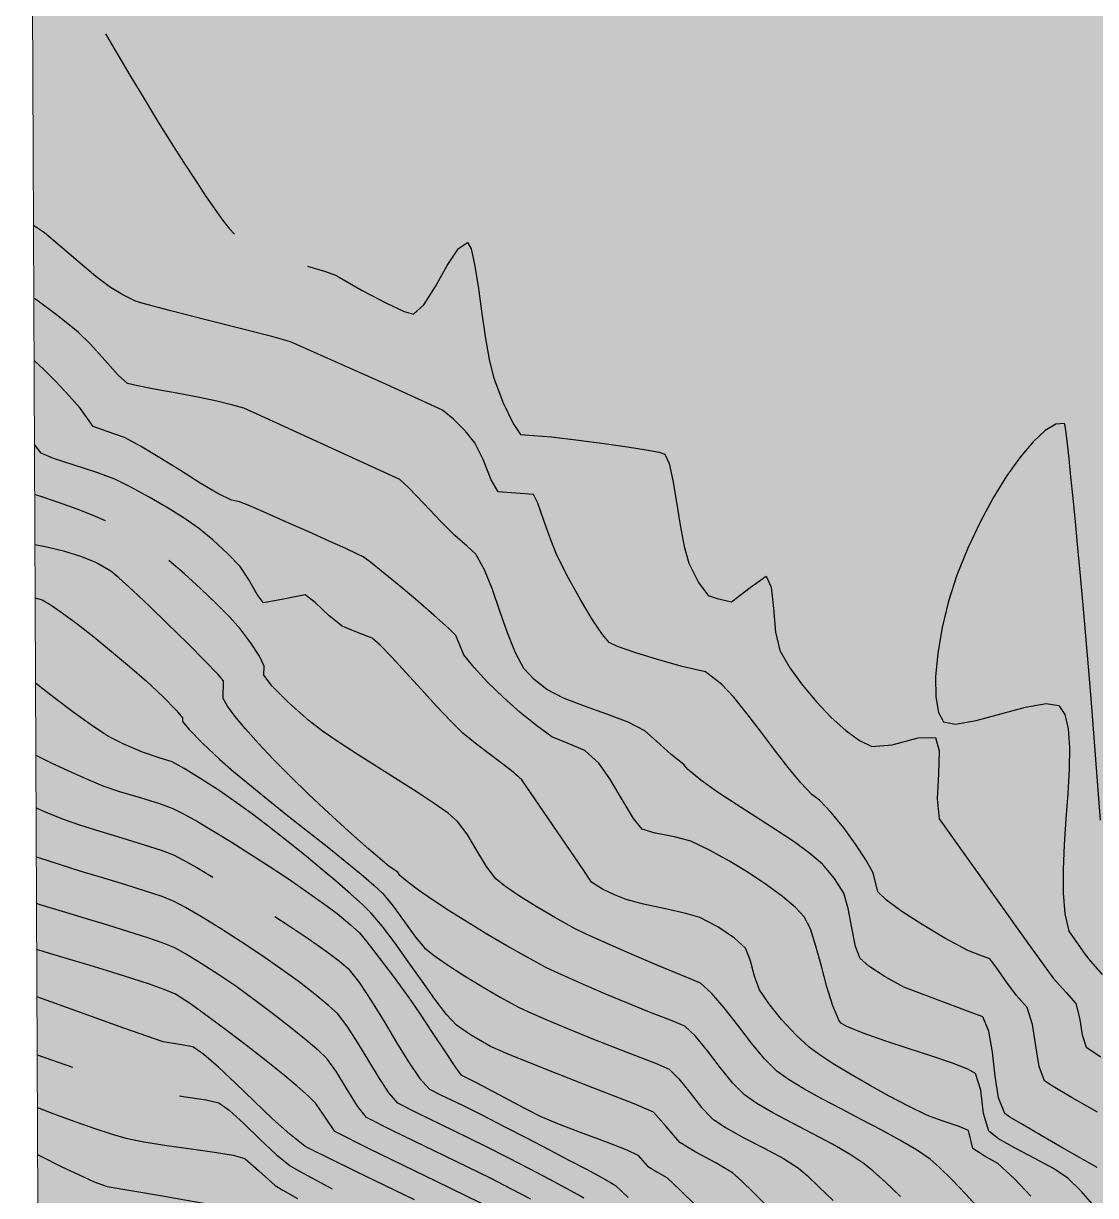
# Model space of a CAD drawing. Header units: millimetres. Extents: x -133 to 63340, y -143 to 109141.
# Drawn here: x 62298.9 to 62348.8, y 108595.5 to 108650 of the extents above; entities that cross this region are included whole.
import ezdxf

# ---------------------------------------------------------------- set-up
doc = ezdxf.new("R2010")
doc.units = ezdxf.units.MM
doc.header["$MEASUREMENT"] = 0
doc.layers.add('colore lago', color=131, linetype='Continuous')
doc.layers.add('curve livello 5m', color=7, linetype='Continuous')
doc.layers.add('Colori bordi', color=5, linetype='Continuous', plot=False)
doc.layers.add('no_plot', color=5, linetype='Continuous', plot=False)

msp = doc.modelspace()

# ---------------------------------------------------------------- hatches: boundary and pattern name
at = {"layer": 'colore lago', "linetype": 'Continuous', "lineweight": 0}
msp.add_hatch(color=256, dxfattribs=at).paths.add_polyline_path([(62394.5204, 108712.2459), (62395.117, 108711.6764), (62395.6406, 108710.6293), (62394.8002, 108710.3922), (62399.2235, 108704.7825), (62412.5003, 108708.5285), (62413.2067, 108707.6326), (62407.7302, 108697.8512), (62412.1535, 108692.2416), (62412.9472, 108693.6591), (62412.9542, 108692.0976), (62414.0082, 108690.1294), (62414.5077, 108689.1966), (62414.9207, 108688.4253), (62415.1861, 108687.9297), (62415.5083, 108687.3279), (62416.2931, 108686.7942), (62417.1906, 108686.23), (62417.969, 108685.782), (62418.4846, 108685.537), (62419.1884, 108685.4527), (62419.9557, 108685.3699), (62420.4783, 108685.1894), (62421.2527, 108684.8739), (62422.0468, 108684.518), (62422.5163, 108684.2624), (62423.4994, 108683.254), (62424.8803, 108681.83), (62425.6772, 108681.0253), (62426.388, 108680.3128), (62426.9073, 108679.7976), (62427.1296, 108679.5849), (62427.6677, 108679.3514), (62428.2779, 108678.8906), (62429.1097, 108678.186), (62429.7272, 108677.6064), (62430.0884, 108677.2216), (62430.467, 108676.3439), (62430.811, 108675.2778), (62431.1702, 108674.5108), (62431.6141, 108674.232), (62432.1182, 108673.9293), (62432.7182, 108673.2212), (62433.3642, 108672.3188), (62433.9717, 108671.5972), (62434.4688, 108671.2781), (62434.9585, 108671.0103), (62435.4179, 108670.7577), (62435.9831, 108670.3933), (62436.7708, 108669.8635), (62437.6389, 108669.2648), (62438.4457, 108668.6941), (62439.3646, 108668.0159), (62440.4199, 108667.2144), (62441.2951, 108666.53), (62442.2044, 108665.791), (62443.0885, 108665.0571), (62443.8645, 108664.3988), (62444.449, 108663.8865), (62444.7591, 108663.591), (62445.3244, 108662.7111), (62445.8151, 108661.9895), (62446.4679, 108661.7513), (62448.1936, 108661.1408), (62446.5378, 108652.8014), (62446.3027, 108651.6172), (62440.9509, 108652.5219), (62435.4435, 108653.0423), (62429.8796, 108653.2134), (62424.3375, 108653.0217), (62418.7888, 108652.4748), (62413.313, 108651.5404), (62407.8947, 108650.2381), (62402.5829, 108648.6194), (62397.4028, 108646.6292), (62392.3471, 108644.2966), (62387.4709, 108641.6608), (62382.7641, 108638.6807), (62378.5736, 108635.667), (62374.4327, 108632.2574), (62370.3747, 108628.4632), (62367.341, 108625.2477), (62364.0711, 108621.403), (62361.5015, 108617.9735), (62358.4141, 108613.3566), (62355.6386, 108608.5282), (62353.1888, 108603.5582), (62351.0878, 108598.4147), (62349.3183, 108593.1368), (62347.9014, 108587.7584), (62346.8307, 108582.3046), (62346.1263, 108576.8084), (62345.7933, 108571.4278), (62345.8092, 108565.8708), (62346.181, 108560.3104), (62346.9476, 108554.8198), (62348.0569, 108549.3677), (62348.9382, 108546.1575), (62347.7101, 108543.5061), (62343.6536, 108541.931), (62342.917, 108542.5188), (62342.059, 108542.9833), (62341.337, 108543.1852), (62340.5752, 108542.9743), (62339.6342, 108542.4682), (62338.6626, 108541.9356), (62337.8087, 108541.6455), (62337.3125, 108541.7296), (62336.3871, 108541.9326), (62334.0999, 108542.5173), (62331.1652, 108543.3198), (62327.978, 108544.2057), (62324.9329, 108545.0408), (62322.4248, 108545.6908), (62321.6797, 108545.8539), (62320.815, 108546.034), (62320.3039, 108546.1522), (62319.6879, 108546.4466), (62318.9296, 108546.8157), (62317.7863, 108547.2996), (62316.4033, 108547.8555), (62314.8859, 108548.4511), (62313.3395, 108549.0541), (62311.8694, 108549.6324), (62310.5809, 108550.1538), (62309.5794, 108550.586), (62308.9211, 108550.911), (62307.8794, 108551.5619), (62304.9319, 108553.2472), (62301.7635, 108555.25), (62299.7834, 108556.5397), (62298.9389, 108745.4947), (62330.7416, 108763.2145), (62333.3772, 108761.0595), (62337.2747, 108758.1642), (62341.9795, 108755.3069), (62347.0136, 108752.0356), (62351.8854, 108748.4512), (62355.9183, 108746.3193), (62362.3694, 108741.3887), (62363.4846, 108740.874), (62364.5999, 108740.3594), (62363.7039, 108740.0266), (62362.3265, 108739.5151), (62367.187, 108734.2797), (62380.1191, 108739.0825), (62380.8954, 108738.2464), (62376.2242, 108728.0558), (62381.0848, 108722.8205), (62382.5581, 108726.0346), (62383.6394, 108725.543), (62383.921, 108725.2729), (62384.545, 108724.7826), (62385.3252, 108724.2188), (62386.1902, 108723.6166), (62387.0683, 108723.0109), (62387.888, 108722.4367), (62388.5779, 108721.9292), (62389.0664, 108721.5233), (62389.5101, 108720.9867), (62390.0985, 108720.2676), (62390.648, 108719.643), (62391.287, 108718.9268), (62391.6211, 108718.5385), (62391.925, 108717.8958), (62392.2269, 108717.0545), (62392.8338, 108715.1478), (62393.1436, 108714.2685), (62393.4608, 108713.5627)])

# ---------------------------------------------------------------- linework, layer by layer
at = {"layer": 'Colori bordi', "linetype": 'Continuous', "lineweight": 0, "flags": 128}
msp.add_lwpolyline([(62299.7834, 108556.5397), (62298.9389, 108745.4947)], dxfattribs=at)
at = {"layer": 'curve livello 5m', "color": 2, "flags": 128}
for points in [[(62302.7503, 108649.5415), (62303.2772, 108648.6409), (62303.9338, 108647.5356), (62304.5804, 108646.4636), (62305.2099, 108645.4364), (62305.815, 108644.4655), (62306.3885, 108643.5624), (62306.9234, 108642.7386), (62307.4124, 108642.0056), (62307.8484, 108641.375), (62308.2241, 108640.8582), (62308.5325, 108640.4668), (62308.7662, 108640.2123), (62308.7662, 108640.2123)], [(62312.1547, 108638.7268), (62312.9525, 108638.4953), (62313.5119, 108638.2887), (62313.5119, 108638.2887), (62313.5221, 108638.2813), (62314.7027, 108637.5975), (62315.8021, 108637.0173), (62316.6531, 108636.6241), (62317.0887, 108636.5014), (62317.0887, 108636.5014), (62317.5676, 108636.9255), (62318.11, 108637.7859), (62318.6647, 108638.7671), (62319.1804, 108639.5534), (62319.6056, 108639.8295), (62319.6056, 108639.8295), (62319.7738, 108639.533), (62319.9351, 108638.8136), (62320.0945, 108637.8053), (62320.2571, 108636.6422), (62320.428, 108635.4583), (62320.6124, 108634.3877), (62320.8154, 108633.5643), (62320.8154, 108633.5643), (62321.2551, 108632.3937), (62321.7212, 108631.4052), (62322.0741, 108630.8954), (62322.0741, 108630.8954), (62322.6765, 108630.8457), (62323.517, 108630.7872), (62323.517, 108630.7872), (62324.77, 108630.6372), (62325.9705, 108630.479), (62327.0453, 108630.3238), (62327.9212, 108630.1827), (62328.5251, 108630.0667), (62328.7839, 108629.987), (62328.986, 108629.5521), (62329.1616, 108628.7576), (62329.3257, 108627.7495), (62329.4936, 108626.6737), (62329.6804, 108625.6761), (62329.9012, 108624.9026), (62330.3514, 108624.0046), (62330.797, 108623.4032), (62331.2187, 108623.2639), (62331.8929, 108623.1146), (62332.7499, 108623.7825), (62333.4946, 108624.2979), (62333.7411, 108623.7922), (62333.8427, 108622.8042), (62333.9321, 108621.699), (62334.1418, 108620.8414), (62334.6093, 108620.0432), (62335.187, 108619.2331), (62335.8375, 108618.45), (62336.5235, 108617.7331), (62337.2073, 108617.1216), (62337.8518, 108616.6545), (62338.4194, 108616.3709), (62339.3699, 108616.4574), (62340.5804, 108616.7754), (62341.3828, 108616.792), (62341.5575, 108616.1707), (62341.5179, 108615.1056), (62341.4524, 108613.9368), (62341.5498, 108613.0044), (62345.6765, 108607.2202), (62346.8618, 108605.5944), (62347.4558, 108604.934), (62347.9095, 108604.4168), (62348.0879, 108603.7583), (62348.2073, 108602.967), (62348.3871, 108602.3884), (62349.0818, 108601.932)], [(62302.7547, 108626.8815), (62302.7547, 108626.8815), (62302.1846, 108627.1249), (62301.4338, 108627.4153), (62300.5688, 108627.7291), (62299.6563, 108628.0427), (62299.4635, 108628.1053)], [(62343.5921, 108594.6769), (62342.7942, 108595.5498), (62342.7942, 108595.5498), (62342.1662, 108596.1985), (62341.5486, 108596.799), (62341.1267, 108597.1713), (62340.4917, 108597.6039), (62339.7177, 108598.063), (62338.8474, 108598.5397), (62337.9236, 108599.0252), (62336.9891, 108599.5107), (62336.0864, 108599.9873), (62335.2583, 108600.4463), (62334.5476, 108600.8787), (62333.997, 108601.2759), (62333.997, 108601.2759), (62333.4311, 108601.8368), (62332.8135, 108602.5793), (62332.1756, 108603.4036), (62331.5485, 108604.2101), (62330.9634, 108604.8992), (62330.4516, 108605.3711), (62330.4516, 108605.3711), (62329.785, 108605.6359), (62328.466, 108606.1916), (62327.1616, 108606.7512), (62325.9965, 108607.2601), (62325.0955, 108607.664), (62324.5836, 108607.9082), (62323.6968, 108608.3986), (62322.7988, 108608.9306), (62321.9774, 108609.4484), (62321.3208, 108609.8968), (62320.9169, 108610.2201), (62320.4838, 108610.7864), (62320.0353, 108611.5415), (62319.5843, 108612.3025), (62319.1439, 108612.8865), (62318.6972, 108613.268), (62318.0548, 108613.729), (62317.2663, 108614.2504), (62316.3808, 108614.813), (62315.4478, 108615.3975), (62314.5166, 108615.9849), (62313.6367, 108616.5559), (62312.8573, 108617.0913), (62312.2279, 108617.5721), (62311.2951, 108618.4033), (62310.5188, 108619.1885), (62310.132, 108619.6922), (62310.1382, 108620.1189), (62309.9168, 108620.5799), (62309.5092, 108621.2187), (62309.0377, 108621.8437), (62308.5433, 108622.3931), (62307.9067, 108623.0379), (62307.1832, 108623.7265), (62306.4284, 108624.4077), (62305.6976, 108625.03)], [(62299.5287, 108613.5291), (62299.9572, 108613.3434), (62300.7935, 108613.0002), (62301.5526, 108612.7308), (62302.4992, 108612.4321), (62303.5214, 108612.1234), (62304.5069, 108611.8242), (62305.3439, 108611.5538), (62305.9203, 108611.3317), (62306.3928, 108611.0898), (62307.0128, 108610.741), (62307.7511, 108610.3037)], [(62310.6439, 108608.4737), (62311.3027, 108608.0387), (62312.1939, 108607.4356), (62313.0279, 108606.8546), (62313.0279, 108606.8546), (62313.6445, 108606.3904), (62314.0524, 108606.0414), (62314.0524, 108606.0414), (62314.5764, 108605.3799), (62315.1397, 108604.5288), (62315.7217, 108603.5739), (62316.3022, 108602.6012), (62316.8606, 108601.6966), (62317.3765, 108600.9461), (62317.8296, 108600.4356), (62317.8296, 108600.4356), (62318.3465, 108600.1748), (62319.3637, 108599.6819), (62320.244, 108599.249), (62320.244, 108599.249), (62321.317, 108598.6996), (62322.3794, 108598.1507), (62323.3948, 108597.6218), (62324.3265, 108597.1322), (62325.138, 108596.7012), (62325.7927, 108596.348), (62326.254, 108596.0921), (62326.4854, 108595.9526), (62327.0829, 108595.3917)], [(62299.5801, 108602.0362), (62301.2238, 108601.4488)], [(62306.1965, 108600.1189), (62306.4749, 108600.0798), (62307.4456, 108599.9381), (62308.0287, 108599.7994), (62308.0287, 108599.7994), (62308.5139, 108599.4463), (62309.1893, 108598.8276), (62309.9537, 108598.0919), (62310.7057, 108597.388), (62311.344, 108596.8648), (62311.344, 108596.8648), (62311.7538, 108596.6268), (62312.5307, 108596.2054), (62313.3114, 108595.7953)]]:
    msp.add_lwpolyline(points, dxfattribs=at)
at = {"layer": 'no_plot', "flags": 128}
for points in [[(62348.9178, 108599.3682), (62347.7471, 108600.0303), (62346.786, 108600.5949), (62346.786, 108600.5949), (62346.4516, 108600.8146), (62346.2072, 108601.489), (62346.0482, 108602.4467), (62345.8899, 108603.4423), (62345.6473, 108604.2303), (62345.6473, 108604.2303), (62345.1511, 108604.7881), (62344.7084, 108605.3926), (62344.2104, 108606.1019), (62343.9071, 108606.4943), (62343.9071, 108606.4943), (62343.4428, 108606.6745), (62342.8863, 108606.8783), (62342.8863, 108606.8783), (62341.8111, 108607.4579), (62340.7545, 108608.0868), (62339.817, 108608.6994), (62339.099, 108609.2301), (62338.7011, 108609.6132), (62338.7011, 108609.6132), (62338.4797, 108610.5003), (62338.1431, 108611.109), (62337.6661, 108611.8327), (62337.1085, 108612.5901), (62336.53, 108613.3002), (62335.9904, 108613.8817), (62335.9904, 108613.8817), (62335.6297, 108614.1362), (62335.1087, 108614.6871), (62334.5203, 108615.4046), (62333.8897, 108616.225), (62333.2419, 108617.0845), (62332.6019, 108617.9194), (62331.9949, 108618.666), (62331.4459, 108619.2606), (62331.4459, 108619.2606), (62330.681, 108619.8499), (62330.1989, 108619.96), (62329.5863, 108620.0922), (62329.5863, 108620.0922), (62328.4414, 108620.4234), (62327.3886, 108620.7556), (62326.587, 108621.0363), (62326.1954, 108621.2129), (62325.8829, 108621.582), (62325.4254, 108622.2708), (62324.8812, 108623.1816), (62324.3086, 108624.2169), (62323.7659, 108625.2791), (62323.4792, 108625.9906), (62323.1602, 108626.8996), (62322.8715, 108627.7045), (62322.6758, 108628.1033), (62321.8554, 108628.1666), (62321.0234, 108628.2272), (62320.704, 108628.7869), (62320.3267, 108629.73), (62319.9443, 108630.5153), (62319.5081, 108631.0473), (62318.9531, 108631.6103), (62318.4457, 108632.0354), (62315.841, 108633.229), (62311.3588, 108635.202), (62310.4952, 108635.4506), (62309.0845, 108635.8139), (62307.421, 108636.2318), (62305.7992, 108636.6444), (62304.5132, 108636.9919), (62304.1532, 108637.1062), (62303.5622, 108637.3985), (62302.9894, 108637.7334), (62302.3043, 108638.252), (62301.4839, 108638.9442), (62300.6476, 108639.6661), (62299.9146, 108640.2735), (62299.4076, 108640.6203)], [(62348.9052, 108596.7853), (62347.2577, 108597.7151), (62347.2577, 108597.7151), (62346.3002, 108598.271), (62345.4554, 108598.769), (62344.8478, 108599.1352), (62344.6018, 108599.2953), (62344.6018, 108599.2953), (62344.3181, 108600.0218), (62344.1555, 108601.042), (62344.0323, 108602.1493), (62343.8672, 108603.1369), (62343.5784, 108603.7981), (62343.5784, 108603.7981), (62342.9914, 108604.0131), (62339.9131, 108605.171), (62339.0402, 108605.658), (62338.2834, 108606.1525), (62337.8698, 108606.5063), (62337.8698, 108606.5063), (62337.6604, 108607.0754), (62337.494, 108607.9325), (62337.3251, 108608.8391), (62337.1084, 108609.5569), (62337.1084, 108609.5569), (62336.6758, 108610.2387), (62336.1169, 108610.9037), (62336.1169, 108610.9037), (62335.5409, 108611.3969), (62334.8004, 108611.9343), (62333.9478, 108612.5023), (62333.0358, 108613.0874), (62332.1169, 108613.6761), (62331.2436, 108614.2549), (62330.4686, 108614.8101), (62329.8443, 108615.3284), (62329.8443, 108615.3284), (62329.668, 108615.5444), (62329.079, 108615.998), (62328.3992, 108616.6221), (62327.8554, 108617.1118), (62327.074, 108617.5052), (62326.0907, 108617.8828), (62325.0418, 108618.2548), (62324.0635, 108618.6313), (62323.2921, 108619.0224), (62322.7064, 108619.4955), (62322.2296, 108620.0124), (62321.8297, 108620.7432), (62321.4622, 108621.664), (62321.1111, 108622.6785), (62320.7606, 108623.6904), (62320.3946, 108624.6036), (62319.997, 108625.3218), (62319.5803, 108625.7004), (62319.0201, 108626.2005), (62318.3698, 108626.8531), (62317.5681, 108627.6839), (62316.8504, 108628.4243), (62316.4517, 108628.8058), (62309.8211, 108631.844), (62309.193, 108632.1205), (62308.6785, 108632.2659), (62307.9445, 108632.447), (62307.1316, 108632.6155), (62306.0834, 108632.8144), (62305.0259, 108633.0119), (62304.1852, 108633.1759), (62303.7872, 108633.2745), (62303.3496, 108633.6639), (62302.7267, 108634.3489), (62302.058, 108635.0931), (62301.4831, 108635.6601), (62300.5429, 108636.4126), (62299.5673, 108637.1443), (62299.4227, 108637.2463)], [(62348.6959, 108595.0596), (62348.1621, 108595.6908), (62347.546, 108596.2844), (62347.546, 108596.2844), (62346.8805, 108596.7318), (62345.9998, 108597.2081), (62345.0828, 108597.6802), (62344.3088, 108598.115), (62343.8566, 108598.4796), (62343.8566, 108598.4796), (62343.6185, 108599.3038), (62343.4905, 108600.3854), (62343.2483, 108601.1557), (62343.2483, 108601.1557), (62342.8891, 108601.359), (62342.1699, 108601.6353), (62341.2072, 108601.9629), (62340.1174, 108602.3201), (62339.0169, 108602.6851), (62338.0223, 108603.0362), (62337.2499, 108603.3517), (62337.2499, 108603.3517), (62337.0075, 108603.4913), (62336.9058, 108603.6088), (62336.6025, 108604.3044), (62336.3292, 108605.1898), (62336.0729, 108606.1557), (62335.8203, 108607.0928), (62335.5585, 108607.892), (62335.2742, 108608.4439), (62335.2742, 108608.4439), (62334.8644, 108608.881), (62334.2626, 108609.3923), (62333.515, 108609.9467), (62332.6677, 108610.5135), (62331.7671, 108611.0616), (62330.8593, 108611.5602), (62329.9905, 108611.9784), (62329.9905, 108611.9784), (62329.2345, 108612.1787), (62328.3365, 108612.3435), (62327.7298, 108612.5338), (62327.3335, 108613.0309), (62326.7978, 108613.9082), (62326.2226, 108614.8656), (62325.7078, 108615.6033), (62325.0642, 108616.1891), (62324.294, 108616.5111), (62323.529, 108616.8319), (62322.8258, 108617.3319), (62322.0555, 108617.9565), (62321.2749, 108618.6528), (62320.5408, 108619.3677), (62319.9101, 108620.0484), (62319.4395, 108620.6419), (62319.0597, 108621.5452), (62318.7302, 108621.868), (62318.037, 108622.4915), (62317.188, 108623.2286), (62316.4199, 108623.8746), (62315.6808, 108624.4806), (62315.0853, 108624.9541), (62314.7477, 108625.2025), (62314.4895, 108625.3313), (62313.9398, 108625.5866), (62313.1629, 108625.9393), (62312.2232, 108626.3604), (62311.1851, 108626.8208), (62310.113, 108627.2916), (62309.3895, 108627.6026), (62308.9914, 108627.7657), (62308.6151, 108627.8453), (62307.9874, 108628.1537), (62307.1682, 108628.6374), (62306.2405, 108629.2177), (62305.2874, 108629.8164), (62304.3919, 108630.3549), (62303.637, 108630.7549), (62302.8378, 108631.0293), (62302.1885, 108631.2663), (62301.9137, 108631.6394), (62301.5738, 108632.118), (62301.0549, 108632.7091), (62300.4608, 108633.3421), (62299.8914, 108633.9137), (62299.4463, 108634.3207), (62299.4357, 108634.3291)], [(62349.0645, 108612.9483), (62348.628, 108618.6062), (62348.628, 108618.6062), (62348.5022, 108620.0766), (62348.3752, 108621.5302), (62348.2488, 108622.9496), (62348.1247, 108624.3173), (62348.0046, 108625.6158), (62347.8901, 108626.8276), (62347.7829, 108627.9352), (62347.6848, 108628.9211), (62347.5974, 108629.7679), (62347.5224, 108630.458), (62347.4616, 108630.974), (62347.4165, 108631.2983), (62347.3889, 108631.4135), (62347.3889, 108631.4135), (62346.9766, 108631.3734), (62346.4801, 108631.079), (62345.9201, 108630.5595), (62345.3173, 108629.8439), (62344.6922, 108628.9614), (62344.0654, 108627.941), (62343.4576, 108626.8119), (62342.8893, 108625.6031), (62342.3811, 108624.3437), (62341.9903, 108623.1368), (62341.6907, 108621.908), (62341.4879, 108620.7168), (62341.3873, 108619.623), (62341.3944, 108618.6862), (62341.5148, 108617.9661), (62341.7538, 108617.5223), (62342.32, 108617.4124), (62343.2703, 108617.5824), (62344.415, 108617.8933), (62345.5646, 108618.2065), (62346.5294, 108618.3833), (62347.1198, 108618.2849), (62347.3977, 108617.8602), (62347.5531, 108617.1934), (62347.6109, 108616.33), (62347.5965, 108615.3152), (62347.5349, 108614.1943), (62347.4513, 108613.0127), (62347.3708, 108611.8158), (62347.3185, 108610.6489), (62347.3196, 108609.5573), (62347.3993, 108608.5864), (62347.5826, 108607.7815), (62348.3516, 108606.7036), (62348.5725, 108606.4007), (62349.1345, 108605.7658)], [(62345.8242, 108595.4498), (62345.0602, 108596.2513), (62344.2823, 108596.9671), (62343.6439, 108597.336), (62343.1113, 108597.6639), (62343.1113, 108597.6639), (62342.9182, 108598.5133), (62342.4808, 108598.6987), (62341.6897, 108598.9602), (62341.0143, 108599.2103), (62341.0143, 108599.2103), (62340.1492, 108599.6316), (62339.2296, 108600.1098), (62338.3037, 108600.6172), (62337.4199, 108601.126), (62336.6262, 108601.6085), (62335.9709, 108602.037), (62335.5022, 108602.3836), (62335.5022, 108602.3836), (62334.8854, 108602.9581), (62334.222, 108603.6784), (62333.6204, 108604.4193), (62333.1891, 108605.0555), (62333.1891, 108605.0555), (62332.9574, 108605.6909), (62332.7529, 108606.4558), (62332.5333, 108606.9988), (62332.5333, 108606.9988), (62332.0322, 108607.4529), (62331.2457, 108607.979), (62330.4098, 108608.4193), (62330.4098, 108608.4193), (62329.7664, 108608.6106), (62328.8109, 108608.8222), (62327.7988, 108609.0427), (62326.9856, 108609.2606), (62326.4424, 108609.4782), (62325.8876, 108609.7402), (62325.3791, 108610.0608), (62324.9838, 108610.6553), (62322.1377, 108614.833), (62321.6405, 108615.2595), (62320.8653, 108615.8483), (62320.0389, 108616.4721), (62319.3881, 108617.0035), (62318.8307, 108617.5494), (62318.1658, 108618.2534), (62317.4487, 108619.0373), (62316.7348, 108619.8231), (62316.0794, 108620.533), (62315.5378, 108621.0888), (62315.1655, 108621.4125), (62314.4851, 108621.6878), (62313.7659, 108621.9717), (62313.1706, 108622.4644), (62312.5198, 108623.0854), (62312.0459, 108623.4349), (62311.0474, 108623.2307), (62310.1027, 108623.0555), (62309.8152, 108623.4429), (62309.4054, 108624.1567), (62309.0195, 108624.7531), (62308.4718, 108625.3314), (62307.7559, 108625.9947), (62307.0866, 108626.5441), (62306.4628, 108626.9725), (62305.6684, 108627.4687), (62304.7969, 108627.9781), (62303.9416, 108628.4461), (62303.1958, 108628.8182), (62302.3616, 108629.1316), (62301.3063, 108629.4669), (62300.3396, 108629.7801), (62299.7711, 108630.0272), (62299.4531, 108630.4354)], [(62339.7478, 108595.4434), (62339.0558, 108596.0962), (62338.481, 108596.6152), (62338.0651, 108596.9596), (62338.0651, 108596.9596), (62337.4054, 108597.3985), (62336.582, 108597.8683), (62335.6657, 108598.3544), (62334.7275, 108598.8421), (62333.8385, 108599.3168), (62333.0696, 108599.7637), (62332.4917, 108600.1682), (62332.4917, 108600.1682), (62331.9552, 108600.7139), (62331.3677, 108601.4415), (62330.7712, 108602.2164), (62330.2081, 108602.9039), (62329.7203, 108603.3695), (62329.7203, 108603.3695), (62329.1344, 108603.6102), (62328.0012, 108604.0519), (62327.021, 108604.4416), (62327.021, 108604.4416), (62326.0723, 108604.8413), (62325.134, 108605.2438), (62324.2959, 108605.61), (62323.6478, 108605.9005), (62323.2795, 108606.0761), (62322.3749, 108606.5676), (62321.4413, 108607.0971), (62320.5069, 108607.6469), (62319.5996, 108608.1992), (62318.7477, 108608.7364), (62317.9791, 108609.2407), (62317.322, 108609.6944), (62316.8045, 108610.0799), (62316.4546, 108610.3794), (62316.3543, 108610.5303), (62315.9628, 108610.7955), (62315.0163, 108611.5987), (62314.0663, 108612.4364), (62313.1302, 108613.2908), (62312.2254, 108614.1443), (62311.3694, 108614.9793), (62310.5796, 108615.7783), (62309.8733, 108616.5235), (62309.2681, 108617.1974), (62308.7814, 108617.7823), (62308.4305, 108618.2605), (62308.2329, 108618.6146), (62308.2447, 108619.4322), (62307.9965, 108619.7216), (62307.3971, 108620.3471), (62306.5688, 108621.1833), (62305.634, 108622.1049), (62304.8198, 108622.8873), (62304.0282, 108623.63), (62303.3825, 108624.219), (62303.0059, 108624.5401), (62302.3135, 108624.9448), (62301.653, 108625.2009), (62300.8633, 108625.4567), (62300.0206, 108625.6525), (62299.474, 108625.7602)], [(62299.4851, 108623.2901), (62299.8048, 108623.2066), (62299.8048, 108623.2066), (62300.1874, 108622.9828), (62300.7452, 108622.5975), (62301.4356, 108622.0839), (62302.2159, 108621.4751), (62303.0437, 108620.8045), (62303.8763, 108620.1051), (62304.6713, 108619.4102), (62304.6713, 108619.4102), (62305.4285, 108618.701), (62306.0452, 108618.0697), (62306.3363, 108617.7057), (62306.3363, 108617.7057), (62306.3339, 108617.5369), (62306.6296, 108617.1836), (62307.2771, 108616.5287), (62308.0819, 108615.7687), (62308.0819, 108615.7687), (62308.7074, 108615.2209), (62309.4674, 108614.5887), (62310.3227, 108613.8975), (62311.2339, 108613.1725), (62312.1617, 108612.439), (62313.0665, 108611.7225), (62313.9092, 108611.0481), (62314.6503, 108610.4413), (62315.2504, 108609.9273), (62315.6702, 108609.5315), (62315.6702, 108609.5315), (62316.1394, 108608.9541), (62316.6658, 108608.2129), (62317.1757, 108607.4996), (62317.5953, 108607.0058), (62317.5953, 108607.0058), (62318.0063, 108606.6788), (62318.626, 108606.2474), (62319.3936, 108605.7498), (62320.2483, 108605.2245), (62321.1291, 108604.7098), (62321.9754, 108604.244), (62321.9754, 108604.244), (62322.4479, 108604.0251), (62323.293, 108603.656), (62324.2571, 108603.2473), (62324.2571, 108603.2473), (62325.4728, 108602.7608), (62327.0119, 108602.1607), (62328.3566, 108601.634), (62328.989, 108601.3678), (62329.4381, 108600.9196), (62329.9603, 108600.2593), (62330.4962, 108599.5764), (62330.9865, 108599.0605), (62331.611, 108598.6432), (62332.4653, 108598.1742), (62333.4091, 108597.6827), (62334.3019, 108597.1976), (62335.0035, 108596.7479), (62335.4038, 108596.4079), (62335.9518, 108595.8918), (62336.6119, 108595.2431)], [(62333.6142, 108594.9241), (62332.9271, 108595.6144), (62332.3449, 108596.1817), (62331.9418, 108596.5362), (62331.9418, 108596.5362), (62331.1552, 108597.0085), (62330.2023, 108597.5081), (62329.4812, 108597.9528), (62329.4812, 108597.9528), (62328.8526, 108598.6871), (62328.2576, 108599.3661), (62328.2576, 108599.3661), (62327.3536, 108599.7467), (62325.4313, 108600.4996), (62323.231, 108601.3574), (62321.4932, 108602.053), (62320.6714, 108602.412), (62319.7414, 108602.9544), (62319.0937, 108603.4068), (62318.6305, 108603.9106), (62318.0851, 108604.6177), (62317.4861, 108605.4543), (62316.8617, 108606.3465), (62316.2404, 108607.2206), (62315.6505, 108608.0028), (62315.1205, 108608.6193), (62314.713, 108609.0178), (62314.1729, 108609.5095), (62313.5259, 108610.0732), (62312.7978, 108610.6876), (62312.0145, 108611.3315), (62311.2017, 108611.9836), (62310.3854, 108612.6227), (62309.5913, 108613.2277), (62308.8453, 108613.7772), (62308.0541, 108614.3246), (62307.1999, 108614.8791), (62306.4225, 108615.3524), (62305.8618, 108615.6566), (62305.2139, 108615.8704), (62304.4772, 108616.1072), (62303.6153, 108616.4842), (62302.8933, 108616.8495), (62302.1612, 108617.3244), (62301.2967, 108617.949), (62300.3549, 108618.6639), (62299.5028, 108619.323)], [(62299.5178, 108615.9728), (62300.1982, 108615.6352), (62301.0325, 108615.2442), (62301.8747, 108614.8697), (62302.6353, 108614.5537), (62302.6353, 108614.5537), (62303.4075, 108614.2893), (62304.3676, 108613.9969), (62305.2755, 108613.718), (62305.891, 108613.4941), (62305.891, 108613.4941), (62306.393, 108613.2386), (62307.0318, 108612.8818), (62307.7784, 108612.4419), (62308.604, 108611.937), (62309.4797, 108611.3854), (62310.3766, 108610.8052), (62311.266, 108610.2147), (62312.1188, 108609.6319), (62312.9063, 108609.0752), (62312.9063, 108609.0752), (62313.5314, 108608.5994), (62314.1478, 108608.0927), (62314.5708, 108607.7071), (62314.5708, 108607.7071), (62314.9209, 108607.2891), (62315.4966, 108606.5477), (62316.1891, 108605.6254), (62316.8897, 108604.6648), (62316.8897, 108604.6648), (62317.3651, 108603.9711), (62317.9602, 108603.0711), (62318.5583, 108602.1608), (62319.0426, 108601.4361), (62319.2962, 108601.0932), (62319.2962, 108601.0932), (62320.0305, 108600.7323), (62321.0651, 108600.1872), (62322.2616, 108599.5473), (62323.0127, 108599.1573), (62323.0127, 108599.1573), (62323.8707, 108598.8005), (62324.9723, 108598.3817), (62326.0962, 108597.9621), (62327.0213, 108597.6026), (62327.5263, 108597.3645), (62327.9759, 108596.8451), (62328.4145, 108596.5905), (62328.8802, 108596.3245), (62329.4948, 108595.7321), (62330.2119, 108595.0296)], [(62325.0152, 108595.3586), (62324.7513, 108595.5139), (62324.2047, 108595.8122), (62323.4387, 108596.2199), (62322.5166, 108596.7037), (62321.5018, 108597.2301), (62320.4574, 108597.7657), (62320.4574, 108597.7657), (62318.9647, 108598.4998), (62317.2395, 108599.3357), (62316.3629, 108599.778), (62315.9645, 108600.2404), (62315.5059, 108600.9314), (62315.0112, 108601.7494), (62314.5046, 108602.5929), (62314.01, 108603.3603), (62313.5518, 108603.9501), (62313.1572, 108604.3118), (62312.5056, 108604.8452), (62311.7201, 108605.4524), (62310.924, 108606.0358), (62310.0322, 108606.6524), (62309.0733, 108607.2892), (62308.1165, 108607.9029), (62307.2309, 108608.4498), (62306.4856, 108608.8864), (62305.9495, 108609.1692), (62305.3989, 108609.3894), (62304.6265, 108609.6504), (62303.6971, 108609.941), (62302.6751, 108610.25), (62301.625, 108610.5662), (62300.6114, 108610.8785), (62299.6988, 108611.1757), (62299.5389, 108611.2337)], [(62322.5509, 108595.3077), (62321.6543, 108595.7767), (62320.6709, 108596.2824), (62320.6709, 108596.2824), (62318.5656, 108597.3177), (62316.1326, 108598.4966), (62314.8962, 108599.1205), (62314.4882, 108599.6361), (62314.009, 108600.4144), (62313.5122, 108601.2303), (62313.0511, 108601.8588), (62312.6833, 108602.2086), (62312.1022, 108602.7045), (62311.3666, 108603.3), (62310.5352, 108603.9483), (62309.6668, 108604.6029), (62308.8202, 108605.217), (62308.0392, 108605.7512), (62307.2166, 108606.2835), (62306.4854, 108606.73), (62305.9788, 108607.0068), (62305.4455, 108607.2255), (62304.722, 108607.4791), (62303.8502, 108607.7602), (62302.8718, 108608.0618), (62301.8288, 108608.3765), (62300.7631, 108608.6971), (62299.7164, 108609.0163), (62299.5486, 108609.0692)], [(62320.8844, 108594.7991), (62318.1665, 108596.1356), (62315.0256, 108597.6576), (62313.4295, 108598.4629), (62313.0068, 108599.0794), (62312.5504, 108599.7676), (62312.2008, 108600.1079), (62311.6744, 108600.5706), (62311.0053, 108601.1286), (62310.2277, 108601.7548), (62309.3758, 108602.422), (62308.4838, 108603.103), (62307.5859, 108603.7708), (62306.7163, 108604.3982), (62306.0081, 108604.8443), (62305.4873, 108605.0619), (62304.8007, 108605.3097), (62303.9776, 108605.5829), (62303.0473, 108605.8762), (62302.0392, 108606.1846), (62300.9826, 108606.503), (62299.9068, 108606.8264), (62299.5582, 108606.9322)], [(62317.1306, 108595.2873), (62314.3789, 108596.6125), (62312.206, 108597.688), (62312.0328, 108597.782), (62311.3416, 108598.3301), (62310.536, 108599.0571), (62309.6741, 108599.8778), (62308.8138, 108600.707), (62308.0131, 108601.4595), (62307.3302, 108602.05), (62306.8231, 108602.3935), (62306.2008, 108602.5058), (62305.4387, 108602.6295), (62303.6111, 108603.2656), (62300.434, 108604.4197), (62299.568, 108604.7286)], [(62299.5911, 108599.5719), (62300.3485, 108599.2815), (62301.3229, 108598.9251), (62302.2548, 108598.6004), (62303.0725, 108598.3328), (62303.7048, 108598.1479), (62303.7048, 108598.1479), (62304.5444, 108597.9749), (62305.6065, 108597.8108), (62306.7489, 108597.6537), (62307.8292, 108597.5018), (62308.7051, 108597.353), (62309.2343, 108597.2053), (62309.2343, 108597.2053), (62309.8934, 108596.6334), (62310.6551, 108595.9476), (62310.6551, 108595.9476), (62311.0172, 108595.7296), (62311.6969, 108595.3501)], [(62299.6008, 108597.3872), (62299.7866, 108597.2925), (62300.6992, 108596.8365), (62301.5247, 108596.4395), (62302.2257, 108596.1259), (62302.2257, 108596.1259), (62302.8379, 108595.9071), (62305.3219, 108595.4837), (62310.2036, 108594.6169)]]:
    msp.add_lwpolyline(points, dxfattribs=at)

doc.saveas('drawing.dxf')
